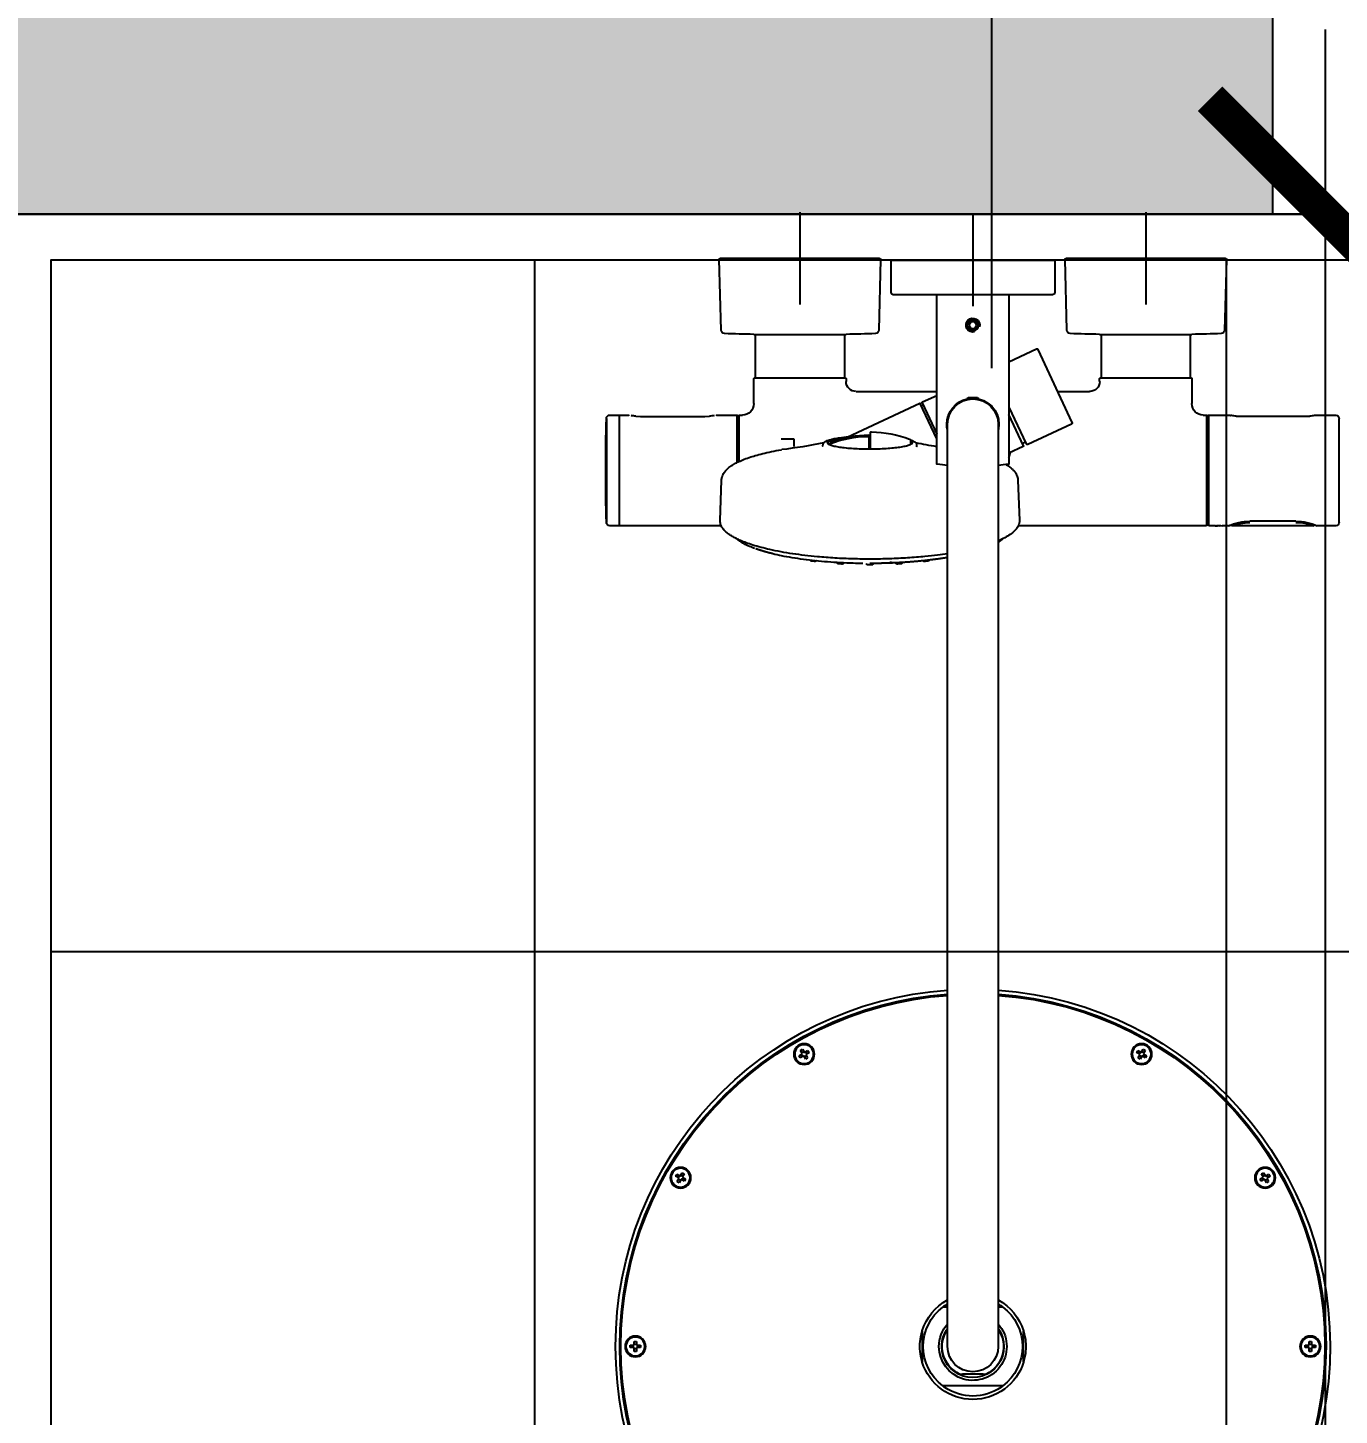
# Model space of a CAD drawing. Header units: centimetres. Extents: x -1797 to 2001, y -8788 to 1856.
# Drawn here: x -949.6 to -892.7, y -7592.5 to -7532.3 of the extents above; entities that cross this region are included whole.
import ezdxf
from ezdxf.xclip import XClip

# ---------------------------------------------------------------- set-up
doc = ezdxf.new("R2010")
doc.units = ezdxf.units.CM
doc.header["$LTSCALE"] = 100
doc.header["$MEASUREMENT"] = 0
doc.header["$XCLIPFRAME"] = 0
doc.header["$PDMODE"] = 35
doc.linetypes.add('HIDDEN', pattern=[0.375, 0.25, -0.125])
for name, color, linetype in [('A0-01 FLOOR PLANS$0$BATH FIXTURES', 85, 'Continuous'), ('A0-01 FLOOR PLANS$0$WALL-01', 7, 'Continuous'), ('A0-01 FLOOR PLANS$0$WINDOW', 1, 'Continuous'), ('HIDDEN -03', 8, 'HIDDEN'), ('ID_Flooring_01', 123, 'Continuous'), ('ID_Flooring_02', 127, 'Continuous'), ('WALL-01', 7, 'Continuous'), ('XREF GF COL$0$COLUMN', 6, 'Continuous'), ('XREF GF COL$0$COLUMN HATCH', 201, 'Continuous')]:
    doc.layers.add(name, color=color, linetype=linetype)
doc.styles.add('22', font='romans.shx')
doc.dimstyles.new('100', dxfattribs={"dimtxt": 15, "dimasz": 10, "dimexe": 8, "dimexo": 12, "dimgap": 6, "dimtad": 1, "dimdec": 0, "dimzin": 0, "dimdsep": 46, "dimtxsty": '22', "dimblk": 'ARCHTICK', "dimcen": 30, "dimdle": 8, "dimclrd": 1, "dimclre": 1, "dimclrt": 2, "dimadec": 0, "dimazin": 0, "dimtfac": 1, "dimtdec": 0, "dimtmove": 2, "dimatfit": 3, "dimldrblk": 'OBLIQUE', "dimfxl": 100, "dimtolj": 1, "dimtzin": 0, "dimarcsym": 0})

# ---------------------------------------------------------------- blocks, each defined once
blk = doc.blocks.new('XREF GF COL')
at = {"layer": 'XREF GF COL$0$COLUMN HATCH'}
blk.add_hatch(color=256, dxfattribs=at).paths.add_polyline_path([(-12089.696, 2708), (-12089.696, 2683), (-12009.696, 2683), (-12009.696, 2708)])
at = {"layer": 'XREF GF COL$0$COLUMN'}
blk.add_lwpolyline([(-12089.696, 2683), (-12089.696, 2708), (-12009.696, 2708), (-12009.696, 2683)], close=True, dxfattribs=at)
blk = doc.blocks.new('A0-01 FLOOR PLANS$0$Bath_ShowerHead_D-31_01')
for p, q in [((-7.5, 0.08), (-7.5, -3.92)), ((0, 0), (0, -4)), ((7.5, 0.08), (7.5, -3.92)), ((-11, -1.971), (-10.92, -5.04)), ((-4.05, -1.92), (-10.95, -1.92)), ((-5.5, -1.92), (-9.5, -1.92)), ((-4.08, -5.04), (-4, -1.971)), ((-3.55, -2.02), (-3.55, -3.4)), ((3.53, -2), (-3.53, -2)), ((2, -2), (-2, -2)), ((3.55, -3.4), (3.55, -2.02)), ((4, -1.971), (4.08, -5.04)), ((10.95, -1.92), (4.05, -1.92)), ((9.5, -1.92), (5.5, -1.92)), ((10.92, -5.04), (11, -1.971)), ((-3.45, -3.5), (3.45, -3.5)), ((-1.565, -3.5), (-1.565, -10.825)), ((1.565, -10.825), (1.565, -3.5)), ((-0.173, -4.82), (-0.087, -4.67)), ((-0.087, -4.67), (0.087, -4.67)), ((0.087, -4.67), (0.173, -4.82)), ((-5.5, -5.22), (-9.5, -5.22)), ((-9.425, -5.22), (-9.425, -7.1)), ((-5.575, -7.1), (-5.575, -5.22)), ((-0.087, -4.97), (-0.173, -4.82)), ((0.087, -4.97), (-0.087, -4.97)), ((0.173, -4.82), (0.087, -4.97)), ((9.5, -5.22), (5.5, -5.22)), ((5.575, -5.22), (5.575, -7.1)), ((9.425, -7.1), (9.425, -5.22)), ((-4.306, -9.043), (-2.827, -5.871)), ((-1.565, -6.404), (-2.76, -5.847)), ((-9.5, -7.14), (-9.5, -8.225)), ((-9.48, -7.12), (-5.52, -7.12)), ((-5.5, -7.26), (-5.5, -7.14)), ((5.5, -7.14), (5.5, -7.256)), ((5.52, -7.12), (9.48, -7.12)), ((9.5, -8.224), (9.5, -7.14)), ((-3.677, -7.695), (-5.057, -7.695)), ((5.057, -7.695), (1.565, -7.695)), ((-1.565, -8.371), (-2.312, -9.973)), ((-0.201, -7.975), (-0.25, -8.003)), ((-0.25, -8.003), (0.25, -8.003)), ((-0.25, -8.003), (-0.25, -8.049)), ((-0.201, -7.975), (0.201, -7.975)), ((-0.201, -8.049), (-0.201, -7.975)), ((0.25, -8.003), (0.201, -7.975)), ((0.201, -8.049), (0.201, -7.975)), ((0.25, -8.049), (0.25, -8.003)), ((2.184, -8.152), (1.565, -7.864)), ((2.198, -8.192), (1.565, -9.55)), ((1.565, -9.751), (2.279, -8.219)), ((2.233, -8.319), (2.174, -8.291)), ((5.457, -9.679), (2.306, -8.209)), ((-15.895, -13.373), (-15.895, -8.867)), ((-14.938, -8.72), (-15.745, -8.72)), ((-14.42, -8.774), (-14.617, -8.766)), ((-11.619, -8.773), (-14.421, -8.773)), ((-11.423, -8.766), (-11.62, -8.774)), ((-10.24, -8.72), (-11.102, -8.72)), ((-10.22, -8.74), (-10.22, -13.5)), ((-10.15, -13.5), (-10.15, -8.74)), ((-9.994, -8.72), (-10.13, -8.72)), ((-2.198, -10.048), (-1.565, -8.69)), ((10.13, -8.72), (9.999, -8.72)), ((10.15, -8.74), (10.15, -10.739)), ((10.225, -10.774), (10.225, -8.74)), ((11.105, -8.72), (10.245, -8.72)), ((11.625, -8.777), (11.428, -8.769)), ((14.425, -8.776), (11.625, -8.776)), ((14.425, -8.776), (11.625, -8.776)), ((14.622, -8.769), (14.425, -8.777)), ((14.425, -8.777), (14.425, -8.776)), ((15.75, -8.72), (14.945, -8.72)), ((15.347, -8.72), (15.347, -13.52)), ((15.9, -8.867), (15.9, -13.373)), ((-10.15, -9.32), (-10.22, -9.32)), ((-10.22, -9.352), (-10.15, -9.352)), ((-4.282, -9.109), (-2.378, -9.997)), ((-1.1, -9.12), (-1.1, -13.17)), ((1.1, -13.17), (1.1, -9.12)), ((4.448, -9.477), (4.448, -10.037)), ((4.498, -9.602), (4.498, -9.648)), ((10.225, -9.57), (10.15, -9.495)), ((-10.15, -9.944), (-10.22, -9.944)), ((-2.278, -9.9), (-2.174, -9.949)), ((-2.184, -10.088), (-1.565, -10.376)), ((2.449, -9.979), (2.443, -10.043)), ((2.456, -9.964), (2.449, -9.981)), ((2.698, -9.833), (2.698, -9.986)), ((4.448, -10.037), (4.448, -10.092)), ((4.448, -10.092), (4.448, -10.188)), ((4.473, -10.135), (4.473, -10.189)), ((4.498, -9.671), (4.498, -9.648)), ((4.498, -10.17), (4.498, -9.671)), ((5.858, -9.725), (5.827, -9.72)), ((6.503, -10.043), (6.496, -9.979)), ((7.765, -9.745), (7.765, -10.079)), ((8.315, -9.745), (7.765, -9.745)), ((-10.22, -10.528), (-10.15, -10.528)), ((-10.15, -11.712), (-10.22, -11.712)), ((-1.957, -11.551), (-2.02, -13.279)), ((10.965, -13.279), (10.903, -11.551)), ((-10.22, -12.296), (-10.15, -12.296)), ((-10.15, -12.888), (-10.22, -12.888)), ((-10.22, -12.92), (-10.15, -12.92)), ((-1.1, -13.17), (-1.1, -45.07)), ((1.1, -45.07), (1.1, -13.17)), ((-15.745, -13.52), (-14.939, -13.52)), ((-14.803, -13.52), (-11.229, -13.52)), ((-14.01, -13.322), (-14.01, -13.318)), ((-14.01, -13.322), (-12.02, -13.322)), ((-12.02, -13.322), (-12.02, -13.318)), ((-11.091, -13.52), (-10.819, -13.52)), ((-10.51, -13.52), (-10.24, -13.52)), ((-10.13, -13.52), (-1.972, -13.52)), ((10.913, -13.52), (15.75, -13.52)), ((-7.388, -36.423), (-7.536, -36.508)), ((-7.536, -36.508), (-7.486, -36.595)), ((-7.486, -36.595), (-7.338, -36.51)), ((-7.387, -36.226), (-7.473, -36.276)), ((-7.473, -36.276), (-7.388, -36.423)), ((-7.435, -36.45), (-7.385, -36.536)), ((-7.328, -36.327), (-7.415, -36.377)), ((-7.302, -36.373), (-7.387, -36.226)), ((-7.338, -36.51), (-7.253, -36.657)), ((-7.312, -36.556), (-7.225, -36.506)), ((-7.154, -36.288), (-7.302, -36.373)), ((-7.205, -36.433), (-7.255, -36.346)), ((-7.253, -36.657), (-7.167, -36.607)), ((-7.252, -36.46), (-7.104, -36.375)), ((-7.167, -36.607), (-7.252, -36.46)), ((-7.104, -36.375), (-7.154, -36.288)), ((7.154, -36.288), (7.104, -36.375)), ((7.104, -36.375), (7.252, -36.46)), ((7.302, -36.373), (7.154, -36.288)), ((7.252, -36.46), (7.167, -36.607)), ((7.167, -36.607), (7.253, -36.657)), ((7.255, -36.346), (7.205, -36.433)), ((7.225, -36.506), (7.312, -36.556)), ((7.253, -36.657), (7.338, -36.51)), ((7.387, -36.226), (7.302, -36.373)), ((7.415, -36.377), (7.328, -36.327)), ((7.338, -36.51), (7.486, -36.595)), ((7.385, -36.536), (7.435, -36.45)), ((7.473, -36.276), (7.387, -36.226)), ((7.388, -36.423), (7.473, -36.276)), ((7.536, -36.508), (7.388, -36.423)), ((7.486, -36.595), (7.536, -36.508)), ((-12.844, -41.647), (-12.894, -41.733)), ((-12.894, -41.733), (-12.747, -41.818)), ((-12.697, -41.732), (-12.844, -41.647)), ((-12.747, -41.818), (-12.832, -41.966)), ((-12.832, -41.966), (-12.745, -42.016)), ((-12.743, -41.705), (-12.793, -41.792)), ((-12.774, -41.865), (-12.687, -41.915)), ((-12.745, -42.016), (-12.66, -41.868)), ((-12.612, -41.584), (-12.697, -41.732)), ((-12.584, -41.735), (-12.67, -41.685)), ((-12.66, -41.868), (-12.513, -41.953)), ((-12.614, -41.895), (-12.564, -41.808)), ((-12.525, -41.634), (-12.612, -41.584)), ((-12.61, -41.782), (-12.525, -41.634)), ((-12.463, -41.867), (-12.61, -41.782)), ((-12.513, -41.953), (-12.463, -41.867)), ((12.61, -41.782), (12.463, -41.867)), ((12.463, -41.867), (12.513, -41.953)), ((12.513, -41.953), (12.66, -41.868)), ((12.612, -41.584), (12.525, -41.634)), ((12.525, -41.634), (12.61, -41.782)), ((12.564, -41.808), (12.614, -41.895)), ((12.67, -41.685), (12.584, -41.735)), ((12.697, -41.732), (12.612, -41.584)), ((12.66, -41.868), (12.745, -42.016)), ((12.687, -41.915), (12.774, -41.865)), ((12.844, -41.647), (12.697, -41.732)), ((12.793, -41.792), (12.743, -41.705)), ((12.745, -42.016), (12.832, -41.966)), ((12.747, -41.818), (12.894, -41.733)), ((12.832, -41.966), (12.747, -41.818)), ((12.894, -41.733), (12.844, -41.647)), ((-1.1, -45.07), (-1.1, -49.12)), ((1.1, -49.12), (1.1, -45.07)), ((-1.303, -47.42), (-1.103, -47.42)), ((1.105, -47.42), (1.303, -47.42)), ((-2.2, -49.786), (-2.2, -48.454)), ((2.2, -48.454), (2.2, -49.786)), ((-14.86, -49.07), (-14.86, -49.17)), ((-14.69, -49.07), (-14.86, -49.07)), ((-14.86, -49.17), (-14.69, -49.17)), ((-14.744, -49.07), (-14.744, -49.17)), ((-14.69, -48.9), (-14.69, -49.07)), ((-14.59, -48.9), (-14.69, -48.9)), ((-14.59, -49.016), (-14.69, -49.016)), ((-14.69, -49.17), (-14.69, -49.34)), ((-14.69, -49.224), (-14.59, -49.224)), ((-14.69, -49.34), (-14.59, -49.34)), ((-14.59, -49.07), (-14.59, -48.9)), ((-14.42, -49.07), (-14.59, -49.07)), ((-14.59, -49.17), (-14.42, -49.17)), ((-14.59, -49.34), (-14.59, -49.17)), ((-14.536, -49.17), (-14.536, -49.07)), ((-14.42, -49.17), (-14.42, -49.07)), ((14.59, -49.07), (14.42, -49.07)), ((14.42, -49.07), (14.42, -49.17)), ((14.42, -49.17), (14.59, -49.17)), ((14.536, -49.07), (14.536, -49.17)), ((14.69, -48.9), (14.59, -48.9)), ((14.59, -48.9), (14.59, -49.07)), ((14.69, -49.016), (14.59, -49.016)), ((14.59, -49.17), (14.59, -49.34)), ((14.59, -49.224), (14.69, -49.224)), ((14.59, -49.34), (14.69, -49.34)), ((14.69, -49.07), (14.69, -48.9)), ((14.86, -49.07), (14.69, -49.07)), ((14.69, -49.34), (14.69, -49.17)), ((14.69, -49.17), (14.86, -49.17)), ((14.744, -49.17), (14.744, -49.07)), ((14.86, -49.17), (14.86, -49.07)), ((-0.445, -50.32), (-0.573, -50.32)), ((-0.445, -50.32), (0.445, -50.32)), ((0.573, -50.32), (0.445, -50.32)), ((-1.006, -50.82), (-1.303, -50.82)), ((-0.9, -50.82), (-1.006, -50.82)), ((0.9, -50.82), (-0.9, -50.82)), ((1.006, -50.82), (0.9, -50.82)), ((1.303, -50.82), (1.006, -50.82))]:
    blk.add_line(p, q)
for centre, radius in [((0, -4.82), 0.246), ((0, -4.82), 0.18), ((-7.32, -36.441), 0.45), ((-7.32, -36.441), 0.41), ((7.32, -36.441), 0.45), ((7.32, -36.441), 0.41), ((-12.679, -41.8), 0.45), ((-12.679, -41.8), 0.41), ((12.679, -41.8), 0.45), ((12.679, -41.8), 0.41), ((-14.64, -49.12), 0.45), ((-14.64, -49.12), 0.41), ((14.64, -49.12), 0.45), ((14.64, -49.12), 0.41)]:
    blk.add_circle(centre, radius)
for centre, radius, start, end in [((-10.95, -1.97), 0.05, 90, 181.5), ((-4.05, -1.97), 0.05, 358.5, 90), ((-3.53, -2.02), 0.02, 90, 180), ((3.53, -2.02), 0.02, 0, 90), ((4.05, -1.97), 0.05, 90, 181.5), ((10.95, -1.97), 0.05, 358.5, 90), ((-3.45, -3.4), 0.1, 180, 270), ((3.45, -3.4), 0.1, 270, 0), ((0, -4.82), 0.3, 255, 195), ((-10.77, -5.036), 0.15, 181.5, 268.12347), ((-7.5, 94.76), 100, 268.12347, 268.85401), ((-7.5, 94.76), 100, 271.14599, 271.87653), ((-4.23, -5.036), 0.15, 271.87653, 358.5), ((4.23, -5.036), 0.15, 181.5, 268.12347), ((7.5, 94.76), 100, 268.12347, 268.85401), ((7.5, 94.76), 100, 271.14599, 271.87653), ((10.77, -5.036), 0.15, 271.87653, 358.5), ((-2.781, -5.892), 0.05, 65, 155), ((-9.48, -7.14), 0.02, 90, 180), ((-9.405, -7.1), 0.02, 180, 270), ((-5.595, -7.1), 0.02, 270, 0), ((-5.52, -7.14), 0.02, 0, 90), ((5.52, -7.14), 0.02, 90, 180), ((5.595, -7.1), 0.02, 180, 270), ((9.405, -7.1), 0.02, 270, 0), ((9.48, -7.14), 0.02, 0, 90), ((-5.06, -7.256), 0.444, 181.59066, 267.00773), ((5.059, -7.256), 0.444, 271.35818, 358.5138), ((-9.999, -8.221), 0.5, 270.42376, 359.58526), ((0, -9.12), 1.13, 102.78379, 191.50414), ((0, -9.12), 1.1, 0, 180), ((0, -9.12), 1.13, 0, 77.19905), ((2.182, -8.273), 0.02, 155, 245), ((2.171, -8.179), 0.03, 335, 65), ((2.298, -8.227), 0.02, 65, 155), ((9.998, -8.222), 0.497, 180.28365, 270.0504), ((-15.745, -8.87), 0.15, 90.48374, 180.00052), ((-14.491, -6.712), 2.055, 259.39187, 261.1025), ((-14.427, -6.334), 2.44, 260.77417, 265.53389), ((-11.613, -6.335), 2.439, 274.46452, 279.22756), ((-11.51, -6.982), 1.783, 279.03156, 280.35942), ((-10.24, -8.74), 0.02, 0, 90), ((-10.13, -8.74), 0.02, 90, 180), ((10.13, -8.74), 0.02, 0, 90), ((10.245, -8.74), 0.02, 90, 180), ((11.105, -8.77), 0.0505, 46.91951, 89.78946), ((11.614, -6.444), 2.332, 260.45018, 265.43201), ((11.23, -8.774), 0.0307, 68.43646, 95.69824), ((14.437, -6.445), 2.331, 274.56612, 279.55186), ((14.82, -8.774), 0.0307, 84.30845, 113.46399), ((14.945, -8.77), 0.0505, 90.21054, 133.08035), ((15.75, -8.87), 0.15, 359.99943, 90.49902), ((-84.075, -11.12), 100, 358.7126, 1.28696), ((-4.261, -9.064), 0.05, 155, 245), ((0, -9.12), 1.13, 347.09547, 0), ((4.518, -9.602), 0.02, 89.45489, 180), ((4.473, -14.332), 4.75, 70.32289, 89.45489), ((-2.357, -9.952), 0.05, 245, 335), ((-2.171, -10.061), 0.03, 155, 245), ((-2.182, -9.967), 0.02, 335, 65), ((-1.857, 11.127), 21.494, 279.17254, 281.6283), ((2.767, -9.834), 0.0688, 110.57852, 179.67324), ((4.743, -17.379), 7.735, 81.85759, 85.69805), ((6.178, -10.028), 0.0688, 27.43578, 69.42204), ((6.179, -10.014), 0.0683, 17.08726, 69.48926), ((10.801, 11.123), 21.49, 258.3745, 263.30061), ((-1.535, -10.825), 0.03, 180, 262.92922), ((1.535, -10.825), 0.03, 277.07078, 0), ((0, 1.55), 12.5, 262.92922, 264.95144), ((0, 1.55), 12.5, 275.04856, 277.07078), ((-15.745, -13.37), 0.15, 179.99973, 270.01077), ((-14.011, -15.686), 2.358, 89.98737, 113.26537), ((-14.812, -13.472), 0.0472, 176.44068, 249.60556), ((-14.042, -15.566), 2.186, 89.15875, 110.5651), ((-12.02, -15.686), 2.358, 66.73989, 90.01194), ((-12.033, -15.827), 2.446, 70.5873, 89.69223), ((-11.218, -13.472), 0.0475, 288.69188, 2.82851), ((-10.771, -14.078), 0.56, 94.061, 94.73897), ((-10.819, -13.505), 0.0147, 276.34068, 278.35443), ((-10.664, -15.819), 2.305, 86.26436, 93.63043), ((-10.663, -16.496), 2.979, 87.25128, 90.9598), ((-10.479, -12.567), 0.953, 267.53766, 268.14187), ((-10.52, -13.607), 0.0874, 84.53549, 86.46415), ((-10.509, -13.503), 0.0168, 261.47153, 263.69347), ((-10.24, -13.5), 0.02, 270, 0), ((-10.13, -13.5), 0.02, 180, 270), ((15.75, -13.37), 0.15, 269.95644, 0), ((5.508, -3.418), 11.698, 273.89327, 276.51905), ((5.856, -4.517), 10.569, 275.31732, 278.11821), ((6.259, -5.882), 9.163, 276.83307, 279.913), ((6.719, -7.425), 7.566, 278.48828, 282.04181), ((7.088, -8.341), 6.596, 280.56906, 283.98196), ((4.804, -6.627), 8.53, 269.83683, 272.57306), ((4.927, -2.229), 12.923, 271.1539, 273.65731), ((5.203, -2.654), 12.484, 272.51741, 275.05015), ((0, -49.12), 15.499, 94.06971, 0), ((0, -49.12), 15.499, 0, 85.93029), ((0, -49.12), 15.32, 94.11747, 0), ((0, -49.12), 15.3, 94.12296, 0), ((0, -49.12), 15.29, 94.12556, 0), ((0, -49.12), 15.27, 94.13098, 0), ((0, -49.12), 15.32, 0, 85.88253), ((0, -49.12), 15.3, 0, 85.87704), ((0, -49.12), 15.29, 0, 85.87444), ((0, -49.12), 15.27, 0, 85.86902), ((0, -49.12), 2.3, 118.57188, 162.92843), ((0, -49.12), 2.15, 127.24885, 232.75115), ((0, -49.12), 2.15, 124.36366, 127.24885), ((0, -49.12), 2.15, 120.77232, 124.36366), ((0, -49.12), 2.3, 17.07157, 61.42812), ((0, -49.12), 2.15, 55.63634, 59.22768), ((0, -49.12), 2.15, 52.75115, 55.63634), ((0, -49.12), 2.15, 307.24885, 52.75115), ((0, -49.12), 1.47, 138.44327, 0), ((0, -49.12), 1.47, 0, 41.55673), ((0, -49.12), 2.3, 169.22805, 190.77195), ((0, -49.12), 2.3, 162.93006, 169.22805), ((-2.17, -48.454), 0.03, 162.93006, 180), ((0, -49.12), 1.35, 144.56906, 0), ((0, -49.12), 1.33, 145.79868, 244.45616), ((0, -49.12), 1.33, 295.54384, 34.20132), ((0, -49.12), 1.35, 0, 35.43094), ((0, -49.12), 2.3, 10.77195, 17.06994), ((2.17, -48.454), 0.03, 0, 17.06994), ((0, -49.12), 2.3, 349.22805, 10.77195), ((0, -49.12), 1.1, 180, 0), ((0, -49.12), 2.3, 190.77195, 197.06994), ((-2.17, -49.786), 0.03, 180, 197.06994), ((0, -49.12), 2.3, 197.07157, 342.92843), ((0, -49.12), 2.3, 342.93006, 349.22805), ((2.17, -49.786), 0.03, 342.93006, 0), ((0, -49.12), 2.15, 232.75115, 235.63634), ((0, -49.12), 2.15, 235.63634, 304.36366), ((0, -49.12), 2.15, 304.36366, 307.24885)]:
    blk.add_arc(centre, radius, start, end)
for centre, major_axis, ratio, start_param, end_param in [((-5.057, -7.195), (0, 0.5), 1, 3.091409, 3.141593), ((4.473, -14.046), (-4.735, 0), 0.970296, 4.728297, 5.086392), ((2.718, -9.833), (0.02, 0), 0.241922, 3.141593, 3.167236), ((4.473, -14.218), (4.727, 0), 0.970296, 1.196063, 1.554861), ((4.473, -14.24), (4.735, 0), 0.970296, 1.196793, 1.554888), ((-2.17, -48.454), (-0.0287, 0.0088), 0.989207, 0, 0.288551), ((2.17, -48.454), (-0.0287, -0.0088), 0.989207, 2.853042, 3.141593), ((-2.17, -49.786), (-0.0287, -0.0088), 0.989207, 5.994634, 6.283185), ((2.17, -49.786), (0.0287, -0.0088), 0.989207, 0, 0.288551)]:
    blk.add_ellipse(centre, major_axis=major_axis, ratio=ratio, start_param=start_param, end_param=end_param)
for points, degree in [([(-5.5, -7.265), (-5.5, -7.262), (-5.5, -7.259), (-5.5, -7.256)], 3), ([(5.5, -7.256), (5.5, -7.259), (5.5, -7.262), (5.5, -7.266)], 3), ([(-10, -8.72), (-10, -8.72), (-10, -8.72), (-10, -8.72)], 3), ([(4.448, -9.635), (4.456, -9.635), (4.464, -9.635), (4.473, -9.635)], 3), ([(4.473, -9.66), (4.464, -9.66), (4.456, -9.66), (4.448, -9.66)], 3), ([(4.473, -10.135), (4.464, -10.135), (4.456, -10.135), (4.448, -10.135)], 3), ([(4.473, -9.635), (4.487, -9.635), (4.501, -9.635), (4.515, -9.635)], 3), ([(4.501, -9.66), (4.492, -9.66), (4.482, -9.66), (4.473, -9.66)], 3), ([(4.498, -10.135), (4.489, -10.135), (4.481, -10.135), (4.473, -10.135)], 3), ([(-1.466, -10.882), (-1.468, -10.874), (-1.47, -10.865), (-1.473, -10.857)], 3), ([(-1.957, -11.547), (-1.957, -11.548), (-1.957, -11.549), (-1.957, -11.55), (-1.957, -11.551), (-1.958, -11.552)], 5)]:
    blk.add_open_spline(points, degree=degree)
for points, degree, knots in [([(-14.869, -8.732), (-14.88, -8.73), (-14.905, -8.726), (-14.925, -8.722), (-14.929, -8.721), (-14.937, -8.72), (-14.942, -8.72), (-14.945, -8.72), (-14.946, -8.72)], 3, [0, 0, 0, 0, 0.245741, 0.69191, 0.916224, 0.957728, 0.982787, 1, 1, 1, 1]), ([(-11.102, -8.72), (-11.103, -8.72), (-11.105, -8.72), (-11.108, -8.721), (-11.112, -8.721), (-11.123, -8.723), (-11.148, -8.728), (-11.176, -8.733), (-11.189, -8.735)], 3, [0, 0, 0, 0, 0.015565, 0.048335, 0.127827, 0.377073, 0.755534, 1, 1, 1, 1]), ([(4.447, -9.476), (4.447, -9.475), (4.447, -9.471), (4.445, -9.466), (4.441, -9.461), (4.436, -9.458), (4.431, -9.455), (4.423, -9.453), (4.412, -9.452), (4.401, -9.452), (4.396, -9.452), (4.395, -9.452)], 3, [0, 0, 0, 0, 0.059506, 0.159563, 0.245992, 0.329643, 0.42315, 0.565802, 0.784627, 0.970374, 1, 1, 1, 1]), ([(2.442, -10.044), (2.442, -10.06), (2.442, -10.085), (2.446, -10.097), (2.449, -10.099)], 3, [0, 0, 0, 0, 0.0633839, 0.1139324, 0.1139324, 0.1139324, 0.1139324]), ([(2.452, -9.968), (2.452, -9.968), (2.451, -9.971), (2.451, -9.973), (2.45, -9.976), (2.45, -9.978), (2.449, -9.98)], 5, [0.49842013, 0.49842013, 0.49842013, 0.49842013, 0.49842013, 0.49842013, 0.50000075, 0.51157507, 0.51157507, 0.51157507, 0.51157507, 0.51157507, 0.51157507]), ([(2.703, -9.805), (2.697, -9.807), (2.656, -9.82), (2.587, -9.845), (2.515, -9.885), (2.477, -9.918), (2.466, -9.937), (2.465, -9.941)], 3, [0.4254993, 0.4254993, 0.4254993, 0.4254993, 0.4526311, 0.5889127, 0.7344681, 0.8892637, 0.9254156, 0.9254156, 0.9254156, 0.9254156]), ([(2.623, -9.914), (2.623, -9.913), (2.623, -9.912), (2.623, -9.892), (2.635, -9.875), (2.668, -9.85), (2.679, -9.843), (2.693, -9.836)], 3, [0.4958252, 0.4958252, 0.4958252, 0.4958252, 0.5, 0.5, 0.5625, 0.5625, 0.58796867, 0.58796867, 0.58796867, 0.58796867]), ([(4.473, -10.189), (4.229, -10.188), (3.985, -10.181), (3.651, -10.16), (3.543, -10.151), (3.341, -10.131), (3.248, -10.119), (3.078, -10.094), (3, -10.079), (2.866, -10.049), (2.809, -10.033), (2.681, -9.987), (2.634, -9.955), (2.625, -9.923)], 3, [0, 0, 0, 0, 0.125, 0.125, 0.1875, 0.1875, 0.25, 0.25, 0.3125, 0.3125, 0.375, 0.375, 0.4856991, 0.4856991, 0.4856991, 0.4856991]), ([(2.697, -9.867), (2.665, -9.888), (2.648, -9.909), (2.648, -9.945), (2.656, -9.96), (2.673, -9.975)], 3, [0.4257206, 0.4257206, 0.4257206, 0.4257206, 0.5, 0.5, 0.5536818, 0.5536818, 0.5536818, 0.5536818]), ([(6.321, -9.921), (6.317, -9.936), (6.306, -9.95), (6.264, -9.982), (6.228, -10), (6.136, -10.034), (6.079, -10.049), (5.945, -10.079), (5.868, -10.094), (5.612, -10.132), (5.406, -10.153), (4.961, -10.181), (4.716, -10.188), (4.473, -10.189)], 3, [0.5117194, 0.5117194, 0.5117194, 0.5117194, 0.5625, 0.5625, 0.625, 0.625, 0.6875, 0.6875, 0.75, 0.75, 0.875, 0.875, 1, 1, 1, 1]), ([(4.547, -9.646), (4.545, -9.646), (4.538, -9.646), (4.527, -9.647), (4.517, -9.648), (4.509, -9.651), (4.503, -9.657), (4.499, -9.663), (4.497, -9.668), (4.498, -9.671), (4.498, -9.671)], 3, [0, 0, 0, 0, 0.076286, 0.279716, 0.508547, 0.661979, 0.772982, 0.883151, 0.998032, 1, 1, 1, 1]), ([(5.39, -9.671), (5.533, -9.683), (5.666, -9.698), (5.868, -9.729), (5.946, -9.743), (6.079, -9.773), (6.136, -9.789), (6.228, -9.822), (6.264, -9.84), (6.31, -9.875), (6.322, -9.892), (6.322, -9.912), (6.322, -9.913), (6.322, -9.914)], 3, [0.1647399, 0.1647399, 0.1647399, 0.1647399, 0.25, 0.25, 0.3125, 0.3125, 0.375, 0.375, 0.4375, 0.4375, 0.5, 0.5, 0.5032189, 0.5032189, 0.5032189, 0.5032189]), ([(6.273, -9.974), (6.289, -9.959), (6.298, -9.944), (6.298, -9.912), (6.286, -9.894), (6.24, -9.86), (6.205, -9.843), (6.114, -9.811), (6.057, -9.795), (5.926, -9.765), (5.85, -9.752), (5.684, -9.727), (5.595, -9.716), (5.501, -9.707)], 3, [0.4482744, 0.4482744, 0.4482744, 0.4482744, 0.5, 0.5, 0.5625, 0.5625, 0.625, 0.625, 0.6875, 0.6875, 0.75, 0.75, 0.8100245, 0.8100245, 0.8100245, 0.8100245]), ([(5.888, -9.73), (5.884, -9.729), (5.879, -9.728), (5.865, -9.726), (5.848, -9.723), (5.832, -9.721), (5.825, -9.72)], 3, [0.74785872, 0.74785872, 0.74785872, 0.74785872, 0.75028089, 0.75154772, 0.75733642, 0.76181543, 0.76181543, 0.76181543, 0.76181543]), ([(6.496, -9.981), (6.492, -9.964), (6.484, -9.933), (6.44, -9.887), (6.368, -9.847), (6.27, -9.811), (6.154, -9.779), (6.023, -9.751), (5.932, -9.737), (5.887, -9.73)], 3, [0, 0, 0, 0, 0.131987, 0.281792, 0.449255, 0.586344, 0.733125, 0.889496, 1, 1, 1, 1]), ([(6.178, -9.913), (6.174, -9.91), (6.169, -9.906), (6.143, -9.888), (6.113, -9.874), (6.075, -9.861)], 3, [0.0968, 0.0968, 0.0968, 0.0968, 0.125, 0.125, 0.2392713, 0.2392713, 0.2392713, 0.2392713]), ([(6.244, -10.003), (6.244, -9.999), (6.244, -9.98), (6.225, -9.951), (6.208, -9.935), (6.198, -9.926)], 3, [0, 0, 0, 0, 0.094437, 0.572572, 1, 1, 1, 1]), ([(6.491, -10.087), (6.493, -10.085), (6.501, -10.077), (6.502, -10.059), (6.503, -10.044)], 3, [0.8927078, 0.8927078, 0.8927078, 0.8927078, 0.923572, 1, 1, 1, 1]), ([(6.503, -10.049), (6.503, -10.049), (6.503, -10.047), (6.503, -10.045), (6.503, -10.044)], 3, [0.49985456, 0.49985456, 0.49985456, 0.49985456, 0.499857717, 0.505184623, 0.505184623, 0.505184623, 0.505184623]), ([(10.903, -11.552), (10.898, -11.498), (10.889, -11.417), (10.842, -11.301), (10.788, -11.214), (10.733, -11.145), (10.658, -11.065), (10.546, -10.968), (10.388, -10.862), (10.201, -10.759), (9.979, -10.659), (9.722, -10.563), (9.432, -10.472), (9.114, -10.388), (8.728, -10.301), (8.461, -10.251), (8.295, -10.221)], 3, [0, 0, 0, 0, 0.076639, 0.140286, 0.191004, 0.231676, 0.270773, 0.344619, 0.422888, 0.492029, 0.569644, 0.657173, 0.731485, 0.813325, 0.902766, 1, 1, 1, 1]), ([(-1.565, -10.556), (-1.578, -10.516), (-1.602, -10.445), (-1.625, -10.375), (-1.635, -10.344)], 3, [0.5121966, 0.5121966, 0.5121966, 0.5121966, 0.6261046, 0.7145426, 0.7145426, 0.7145426, 0.7145426]), ([(-1.438, -10.863), (-1.474, -10.884), (-1.56, -10.94), (-1.673, -11.028), (-1.781, -11.134), (-1.87, -11.251), (-1.939, -11.395), (-1.951, -11.491), (-1.958, -11.552)], 3, [0.5801674, 0.5801674, 0.5801674, 0.5801674, 0.6259358, 0.696701, 0.7574415, 0.8282146, 0.9090569, 1, 1, 1, 1]), ([(-2.019, -13.278), (-2.018, -13.327), (-2.015, -13.406), (-1.977, -13.52), (-1.926, -13.61), (-1.869, -13.684), (-1.779, -13.779), (-1.631, -13.9), (-1.396, -14.041), (-1.206, -14.131), (-1.103, -14.175), (-1.1, -14.176)], 3, [0, 0, 0, 0, 0.0201993, 0.0389749, 0.0548851, 0.0680309, 0.0803254, 0.1107287, 0.1406106, 0.1698338, 0.17045, 0.17045, 0.17045, 0.17045]), ([(1.098, -14.733), (1.238, -14.755), (1.558, -14.799), (2.132, -14.863), (2.828, -14.92), (3.61, -14.957), (4.405, -14.972), (5.201, -14.962), (5.985, -14.928), (6.684, -14.875), (7.294, -14.81), (7.824, -14.74), (8.334, -14.655), (8.79, -14.561), (9.195, -14.462), (9.537, -14.364), (9.831, -14.263), (10.068, -14.169), (10.252, -14.084), (10.406, -14.002), (10.546, -13.916), (10.662, -13.831), (10.76, -13.743), (10.841, -13.653), (10.91, -13.544), (10.958, -13.416), (10.962, -13.331), (10.964, -13.279)], 3, [0.3258306, 0.3258306, 0.3258306, 0.3258306, 0.3501234, 0.3796535, 0.4187131, 0.4577747, 0.4968356, 0.5358975, 0.5749598, 0.6140192, 0.6433242, 0.6726312, 0.7025236, 0.7336544, 0.7594589, 0.7859554, 0.810673, 0.8325632, 0.8516356, 0.8676157, 0.8855409, 0.9055164, 0.9198472, 0.9366347, 0.9558872, 0.9776111, 1, 1, 1, 1]), ([(-1.318, -14.075), (-1.308, -14.084), (-1.263, -14.124), (-1.192, -14.177), (-1.125, -14.22), (-1.103, -14.234)], 3, [0.320972, 0.320972, 0.320972, 0.320972, 0.3458905, 0.4291154, 0.4686404, 0.4686404, 0.4686404, 0.4686404]), ([(9.452, -14.511), (9.544, -14.477), (9.713, -14.414), (9.924, -14.31), (10.09, -14.21), (10.191, -14.137), (10.242, -14.094), (10.256, -14.081)], 3, [0, 0, 0, 0, 0.132302, 0.2916949, 0.4034734, 0.5149699, 0.5620238, 0.5620238, 0.5620238, 0.5620238]), ([(1.098, -14.902), (1.112, -14.904), (1.319, -14.938), (1.734, -14.999), (2.385, -15.074), (3.077, -15.125), (3.771, -15.151), (4.239, -15.157), (4.473, -15.157)], 5, [0.90399804, 0.90399804, 0.90399804, 0.90399804, 0.90399804, 0.90399804, 0.90625, 0.9375, 0.96875, 1, 1, 1, 1, 1, 1]), ([(1.883, -14.997), (1.883, -15.002), (1.884, -15.011), (1.89, -15.024), (1.898, -15.034), (1.907, -15.04), (1.914, -15.044), (1.922, -15.047), (1.934, -15.05), (1.955, -15.054), (1.981, -15.057), (1.993, -15.059), (1.995, -15.059)], 3, [0, 0, 0, 0, 0.078849, 0.165941, 0.23991, 0.304842, 0.36235, 0.422637, 0.520357, 0.766738, 0.969433, 1, 1, 1, 1]), ([(1.995, -15.059), (2.007, -15.06), (2.028, -15.063), (2.062, -15.065), (2.094, -15.067), (2.109, -15.067), (2.125, -15.064), (2.137, -15.06), (2.149, -15.051), (2.158, -15.037), (2.163, -15.023), (2.162, -15.016), (2.162, -15.015)], 3, [0, 0, 0, 0, 0.136394, 0.294134, 0.458405, 0.64934, 0.704181, 0.759795, 0.824948, 0.900015, 0.980398, 1, 1, 1, 1]), ([(6.79, -15.041), (6.792, -15.044), (6.797, -15.05), (6.806, -15.058), (6.815, -15.062), (6.824, -15.065), (6.832, -15.066), (6.845, -15.067), (6.867, -15.066), (6.896, -15.065), (6.91, -15.063), (6.913, -15.063)], 3, [0.1457434, 0.1457434, 0.1457434, 0.1457434, 0.2030523, 0.2698241, 0.3285346, 0.3805531, 0.4353016, 0.5298208, 0.7657184, 0.9558164, 1, 1, 1, 1]), ([(6.913, -15.063), (6.922, -15.062), (6.942, -15.06), (6.974, -15.056), (7.005, -15.051), (7.019, -15.048), (7.034, -15.043), (7.044, -15.036), (7.054, -15.026), (7.062, -15.012), (7.062, -15.002), (7.062, -14.997)], 3, [0, 0, 0, 0, 0.122667, 0.293461, 0.466066, 0.66077, 0.72284, 0.783744, 0.853978, 0.934717, 1, 1, 1, 1]), ([(8.669, -14.738), (8.672, -14.737), (8.839, -14.697), (8.999, -14.654), (9.149, -14.61), (9.289, -14.564), (9.418, -14.517)], 5, [0.12454787, 0.12454787, 0.12454787, 0.12454787, 0.12454787, 0.12454787, 0.125, 0.15625, 0.15625, 0.15625, 0.15625, 0.15625, 0.15625]), ([(3.065, -15.119), (3.065, -15.12), (3.063, -15.125), (3.067, -15.137), (3.074, -15.15), (3.083, -15.159), (3.091, -15.164), (3.099, -15.167), (3.105, -15.169), (3.113, -15.171), (3.127, -15.173), (3.149, -15.175), (3.165, -15.176), (3.172, -15.176)], 3, [0, 0, 0, 0, 0.004737, 0.111726, 0.196853, 0.269065, 0.331169, 0.383075, 0.430362, 0.494221, 0.682743, 0.896328, 1, 1, 1, 1]), ([(3.172, -15.176), (3.177, -15.177), (3.192, -15.178), (3.223, -15.179), (3.255, -15.181), (3.283, -15.181), (3.294, -15.181), (3.309, -15.177), (3.319, -15.173), (3.331, -15.165), (3.34, -15.152), (3.345, -15.138), (3.344, -15.131), (3.344, -15.129)], 3, [0, 0, 0, 0, 0.066927, 0.215245, 0.362572, 0.517578, 0.682587, 0.723014, 0.771108, 0.831848, 0.902048, 0.978518, 1, 1, 1, 1]), ([(3.351, -15.127), (3.356, -15.127), (3.372, -15.129), (3.394, -15.131), (3.409, -15.132), (3.412, -15.132)], 3, [0.6390182, 0.6390182, 0.6390182, 0.6390182, 0.7543694, 0.9483646, 1, 1, 1, 1]), ([(3.412, -15.132), (3.423, -15.132), (3.444, -15.133), (3.478, -15.133), (3.503, -15.131), (3.519, -15.129), (3.534, -15.124), (3.548, -15.115), (3.558, -15.101), (3.564, -15.087), (3.563, -15.079), (3.562, -15.077)], 3, [0, 0, 0, 0, 0.135585, 0.313743, 0.503936, 0.629642, 0.717386, 0.799718, 0.882901, 0.972509, 1, 1, 1, 1]), ([(4.333, -15.166), (4.333, -15.169), (4.333, -15.177), (4.338, -15.19), (4.346, -15.201), (4.356, -15.208), (4.364, -15.212), (4.371, -15.215), (4.376, -15.216), (4.385, -15.217), (4.399, -15.218), (4.42, -15.219), (4.435, -15.219), (4.439, -15.219)], 3, [0, 0, 0, 0, 0.051707, 0.151707, 0.232823, 0.302041, 0.360979, 0.408736, 0.451413, 0.515564, 0.717797, 0.931323, 1, 1, 1, 1]), ([(4.439, -15.219), (4.446, -15.219), (4.463, -15.219), (4.495, -15.219), (4.527, -15.219), (4.555, -15.217), (4.565, -15.217), (4.582, -15.212), (4.593, -15.206), (4.603, -15.196), (4.611, -15.182), (4.612, -15.171), (4.612, -15.166)], 3, [0, 0, 0, 0, 0.090801, 0.237555, 0.381893, 0.531915, 0.710019, 0.747984, 0.801281, 0.861969, 0.933494, 1, 1, 1, 1]), ([(5.602, -15.129), (5.601, -15.132), (5.601, -15.14), (5.606, -15.154), (5.615, -15.165), (5.625, -15.172), (5.634, -15.177), (5.641, -15.179), (5.647, -15.18), (5.658, -15.181), (5.675, -15.181), (5.704, -15.18), (5.72, -15.179), (5.726, -15.179)], 3, [0, 0, 0, 0, 0.045652, 0.139085, 0.214141, 0.278103, 0.332441, 0.377213, 0.420253, 0.487307, 0.718989, 0.910147, 1, 1, 1, 1]), ([(5.726, -15.179), (5.732, -15.179), (5.748, -15.178), (5.779, -15.176), (5.809, -15.174), (5.829, -15.171), (5.84, -15.17), (5.852, -15.166), (5.862, -15.16), (5.872, -15.149), (5.88, -15.135), (5.88, -15.125), (5.88, -15.12)], 3, [0, 0, 0, 0, 0.076864, 0.239324, 0.400516, 0.569749, 0.685309, 0.731073, 0.786683, 0.853107, 0.930836, 1, 1, 1, 1])]:
    blk.add_open_spline(points, degree=degree, knots=knots)
blk = doc.blocks.new('A0-01 FLOOR PLANS')
at = {"layer": 'A0-01 FLOOR PLANS$0$WALL-01'}
blk.add_line((-1755, 2683), (-1520, 2683), dxfattribs=at)
at = {"layer": 'A0-01 FLOOR PLANS$0$BATH FIXTURES', "xscale": -1}
blk.add_blockref('A0-01 FLOOR PLANS$0$Bath_ShowerHead_D-31_01', (-1713, 2683), dxfattribs=at)
at = {"layer": 'A0-01 FLOOR PLANS$0$WINDOW'}
blk.add_blockref('XREF GF COL', (10309.696, 0), dxfattribs=at)
blk = doc.blocks.new('_ARCHTICK')
at = {"color": 0, "linetype": 'ByBlock', "const_width": 0.15}
blk.add_lwpolyline([(-0.5, -0.5), (0.5, 0.5)], dxfattribs=at)
blk = doc.blocks.new('*D367')
at = {"layer": 'Defpoints', "color": 0, "transparency": 16777216}
for p in [(-870.575, -7540.365), (-893.286, -7700.365), (-870.575, -7700.365)]:
    blk.add_point(p, dxfattribs=at)
at = {"layer": 'WALL-01', "color": 1, "lineweight": -2, "transparency": 16777216}
for p, q in [((-893.286, -7532.365), (-893.286, -7708.365)), ((-882.575, -7540.365), (-901.286, -7540.365)), ((-882.575, -7700.365), (-901.286, -7700.365))]:
    blk.add_line(p, q, dxfattribs=at)
at = {"layer": 'WALL-01', "color": 1, "lineweight": -2, "transparency": 16777216, "xscale": 10, "yscale": 10, "zscale": 10}
for p, rotation in [((-893.286, -7540.365), 90), ((-893.286, -7700.365), 270)]:
    blk.add_blockref('_ARCHTICK', p, dxfattribs=dict(at, rotation=rotation))
at = {"layer": 'WALL-01', "color": 2, "transparency": 16777216, "insert": (-906.786, -7620.365), "char_height": 15, "attachment_point": 5, "rotation": 90, "style": '22'}
blk.add_mtext('\\A1;160', dxfattribs=at)
blk = doc.blocks.new('_OBLIQUE')
at = {"color": 0, "linetype": 'ByBlock'}
blk.add_line((-0.5, -0.5), (0.5, 0.5), dxfattribs=at)

msp = doc.modelspace()

# ---------------------------------------------------------------- linework, layer by layer
at = {"layer": 'HIDDEN -03'}
msp.add_lwpolyline([(-907.752, -7547.049), (-907.752, -7487.389), (-970.668, -7487.389)], dxfattribs=at)
at = {"layer": 'ID_Flooring_01'}
msp.add_lwpolyline([(-717.575, -7542.365), (-948.575, -7542.365), (-948.575, -7698.365), (-717.575, -7698.365)], close=True, dxfattribs=at)
at = {"layer": 'ID_Flooring_02'}
for p, q in [((-927.575, -7698.365), (-927.575, -7542.365)), ((-897.575, -7698.365), (-897.575, -7542.365)), ((-717.575, -7572.365), (-948.575, -7572.365))]:
    msp.add_line(p, q, dxfattribs=at)

# ---------------------------------------------------------------- block references
ref = msp.add_blockref('A0-01 FLOOR PLANS', (804.425, -10223.365), dxfattribs=at)
XClip(ref).set_block_clipping_path([(-1780, 2513.0000000001), (-1510, 2708)])

# ---------------------------------------------------------------- dimensions: what is measured, and where the dimension line sits
at = {"layer": 'WALL-01'}
dim = msp.add_linear_dim(base=(-893.286, -7700.365), p1=(-870.575, -7540.365), p2=(-870.575, -7700.365), angle=90, dimstyle='100', override={"dimfxl": 0.075}, dxfattribs=at)
dim.commit()
dim.dimension.update_dxf_attribs({"geometry": '*D367', "text_midpoint": (-906.786, -7620.365)})

doc.saveas('drawing.dxf')
